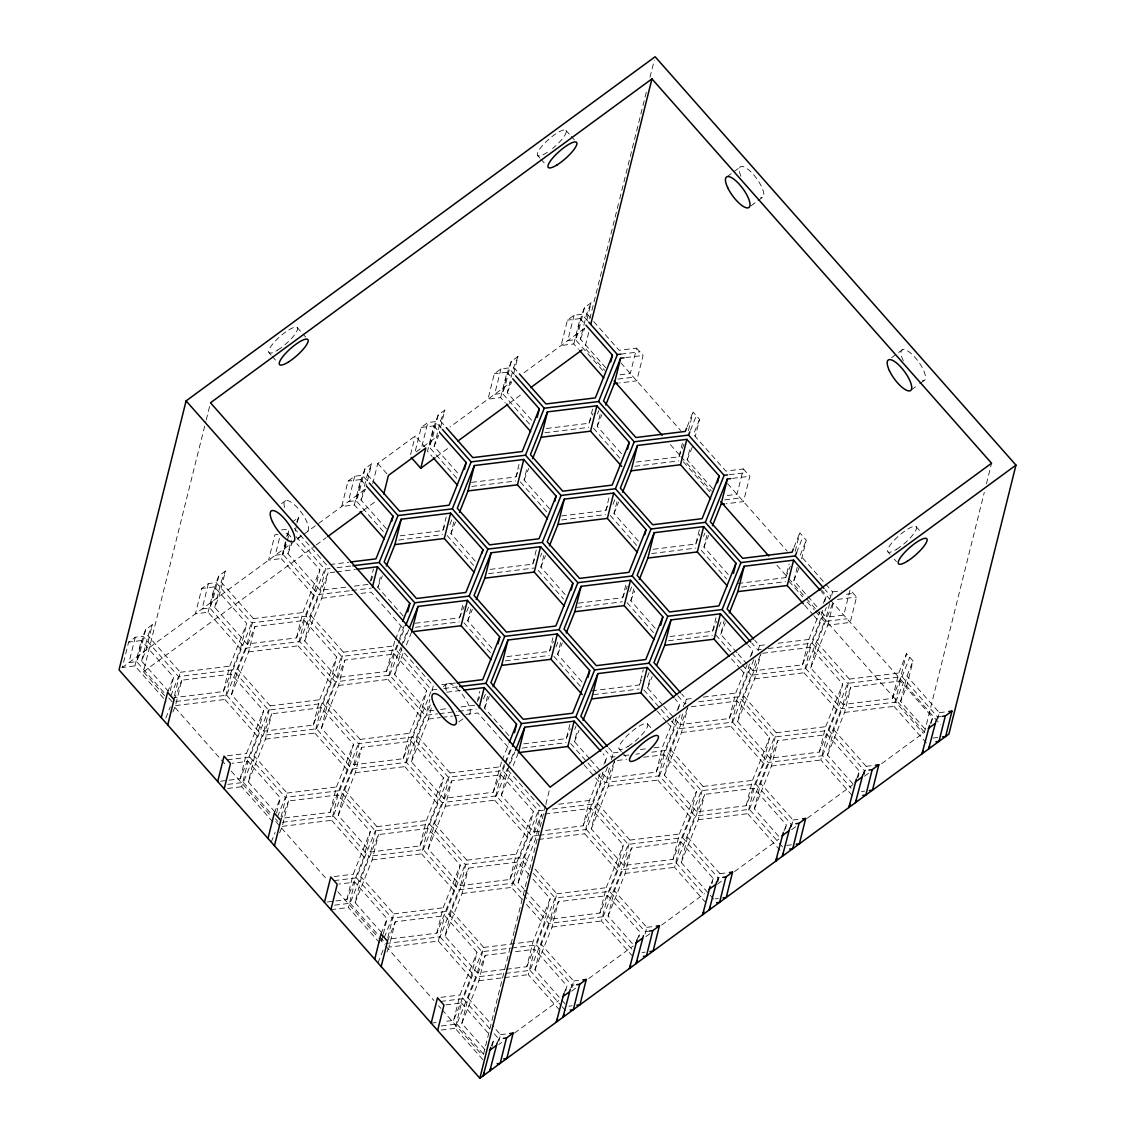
<?xml version="1.0" encoding="UTF-8"?>
<svg xmlns="http://www.w3.org/2000/svg" width="1135" height="1135" viewBox="0 0 1135 1135"><rect width="100%" height="100%" fill="white"/><g stroke="black" fill="none" stroke-linecap="round" stroke-linejoin="round"><path stroke-width="0.75" stroke-dasharray="5 3.75" d="M543.58 810.163L538.316 810.801L502.734 770.537L448.382 777.248L412.799 736.97L358.447 743.68L322.865 703.416L268.513 710.113L232.93 669.849L178.564 676.545L142.996 636.281L135.264 637.232L128.624 642.112L122.296 667.479L134.952 665.919L166.15 701.217M135.264 637.232L128.95 662.613L136.668 661.648L164.206 692.832M134.952 665.919L141.279 640.551L128.624 642.112M145.663 629.613L139.335 654.98L136.668 661.648L142.996 636.281L145.663 629.613L152.303 624.732L145.975 650.1L141.605 661.052L168.179 691.116M141.605 661.052L147.933 635.671L152.303 624.732M164.518 695.627L143.436 671.764L205.804 421.638M206.23 419.922L210.5 402.797M170.25 690.69L173.627 677.155L141.279 640.551M174.379 695.954L180.281 672.275L147.933 635.671M436.833 689.371L431.584 690.009L396.002 649.745L341.649 656.441L306.067 616.177L251.7 622.874L216.132 582.61L208.4 583.574L201.76 588.441L195.433 613.822L208.088 612.262L240.436 648.865L223.368 691.555L173.953 697.656M172.889 712.042L175.485 705.587L181.799 680.206L231.228 674.119L263.561 710.723L257.234 736.09L240.166 778.794L217.707 781.561M208.4 583.574L202.087 608.942L209.805 607.991L245.387 648.255L299.739 641.559L335.322 681.823L389.674 675.126L425.256 715.39L437.528 713.872M208.088 612.262L214.416 586.88L201.76 588.441M218.8 575.942L212.472 601.323L209.805 607.991L216.132 582.61L218.8 575.942L225.439 571.061L219.112 596.442L214.742 607.381L247.089 643.985L296.505 637.898L313.572 595.208L319.9 569.827L296.802 543.679M214.742 607.381L221.07 582.014L225.439 571.061M223.368 691.555L229.696 666.188L246.763 623.484L214.416 586.88M257.234 736.09L224.9 699.486L231.228 674.119M240.436 648.865L246.763 623.484M231.54 694.606L237.868 669.239L254.935 626.548L304.364 620.448L336.698 657.052L330.37 682.433L313.303 725.123L263.887 731.21L231.54 694.606L248.608 651.916L254.935 626.548M247.089 643.985L253.417 618.618L221.07 582.014M279.437 538.359L275.223 555.285L282.941 554.334L318.524 594.598L350.077 590.697M313.572 595.208L281.225 558.59L286.29 538.302M286.715 536.6L287.552 533.223L284.388 533.606M285.892 542.487L282.941 554.334L286.871 542.587M287.581 535.72L289.269 528.953M287.297 540.884L289.397 532.428M345.778 587.178L320.226 590.328L287.879 553.724L291.255 540.189M295.214 530.939L296.888 524.171M297.313 522.483L298.576 517.404L291.936 522.284M240.166 778.794L246.494 753.413L263.561 710.723M272.882 822.01L241.698 786.725L248.026 761.344L232.249 763.288M274.911 811.908L248.338 781.845L254.666 756.463L271.747 713.773L321.162 707.687L353.496 744.29L347.168 769.658L330.101 812.348L280.685 818.448M263.887 731.21L270.215 705.842L237.868 669.239M248.338 781.845L265.42 739.14L271.747 713.773M296.505 637.898L302.832 612.517L319.9 569.827M330.37 682.433L298.037 645.829L304.364 620.448M396.952 645.191L386.439 671.466L337.024 677.552L304.677 640.949L311.004 615.567L328.072 572.877L334.896 572.04M320.226 590.328L326.554 564.946L294.206 528.342L296.079 523.661M366.988 480.488L362.405 475.295L354.673 476.246L348.034 481.112L341.706 506.494L354.361 504.933L358.986 510.168M304.677 640.949L321.744 598.259L328.072 572.877M354.673 476.246L348.36 501.613L356.078 500.663L384.765 533.138M276.571 813.171L280.359 797.948L248.026 761.344M354.361 504.933L360.689 479.552L348.034 481.112M365.073 468.613L358.745 493.995L356.078 500.663L362.405 475.295L365.073 468.613L371.712 463.733L366.236 485.737M281.111 816.76L287.013 793.067L254.666 756.463M386.425 528.811L361.015 500.053L367.343 474.685L371.712 463.733M279.621 832.849L282.218 826.379L288.545 800.998L337.96 794.911L370.308 831.515L363.98 856.882L346.899 899.587L324.44 902.353M372.734 483.723L377.799 463.42L415.211 435.968L424.774 446.779M313.303 725.123L319.63 699.756L336.698 657.052M347.168 769.658L314.835 733.054L321.162 707.687M321.475 728.173L327.802 702.806L344.884 660.102L394.299 654.015L426.632 690.619L420.305 716.001L403.237 758.691L353.822 764.777L321.475 728.173L338.556 685.483L344.884 660.102M337.024 677.552L343.352 652.171L311.004 615.567M370.478 580.85L373.429 569.004M410.572 454.582L415.211 435.968M403.223 616.05L377.813 587.292L381.19 573.757M441.274 428.122L435.542 421.624L427.81 422.575L421.17 427.455L414.842 452.837L438.621 435.386L434.152 446.395L458.412 473.848M330.101 812.348L336.428 786.981L353.496 744.29M421.908 446.268L427.81 422.575M363.98 856.882L331.633 820.279L337.96 794.911M421.17 427.455L433.825 425.895L427.498 451.276L432.123 456.497M456.752 478.175L429.214 447.006L435.542 421.624L438.209 414.956L444.849 410.076L439.373 432.066M338.273 815.412L344.6 790.031L361.682 747.341L411.097 741.24L443.445 777.844L437.117 803.225L420.035 845.915L370.62 852.016L338.273 815.412L355.354 772.708L361.682 747.341M438.209 414.956L431.882 440.323L429.214 447.006M353.822 764.777L360.15 739.41L327.802 702.806M434.152 446.395L440.479 421.014L444.849 410.076M386.439 671.466L394.739 641.162M420.305 716.001L387.971 679.397L394.299 654.015M399.577 638.622L404.358 625.385M433.783 710.283L426.959 711.12L394.611 674.516L402.911 644.212M346.899 899.587L353.226 874.205L370.308 831.515M379.615 942.816L348.431 907.518L354.758 882.136L338.996 884.08M400.173 535.819L442.778 530.57L446.154 517.035M381.644 932.7L355.085 902.637L361.412 877.256L378.48 834.566L427.895 828.479L460.242 865.083L453.915 890.45L436.833 933.154L387.418 939.241M370.62 852.016L376.948 826.635L344.6 790.031M475.21 561.073L450.95 533.62L454.326 520.085M355.085 902.637L372.152 859.947L378.48 834.566M514.41 374.451L508.679 367.967L500.946 368.918L494.307 373.798L487.979 399.165L500.634 397.605L505.259 402.84M403.237 758.691L409.565 733.309L426.632 690.619M500.946 368.918L494.633 394.285L502.351 393.334L531.038 425.809M437.117 803.225L404.769 766.622L411.097 741.24M500.634 397.605L506.962 372.237L494.307 373.798M504.337 764.337L493.172 792.258L443.757 798.345L411.409 761.741L417.737 736.374L431.527 701.884M511.346 361.285L505.018 386.666L502.351 393.334L508.679 367.967L511.346 361.285L517.986 356.418L512.935 376.706M426.959 711.12L429.91 699.274M432.024 690.818L433.286 685.739L400.939 649.135M531.549 420.177L507.288 392.724L513.616 367.357L517.986 356.418M411.409 761.741L428.491 719.051L431.442 707.204M415.268 623.257L459.576 617.795L463.378 602.572M381.615 940.731L382.878 935.666M383.304 933.963L387.106 918.74L354.758 882.136M387.844 937.553L393.746 913.859L361.412 877.256M492.008 648.298L467.748 620.845L471.124 607.31M470.713 977.689L477.041 952.308L444.693 915.704L395.278 921.79L388.95 947.172L438.365 941.085L470.713 977.689L453.645 1020.379L443.274 1021.656M420.035 845.915L426.363 820.548L443.445 777.844M453.915 890.45L421.567 853.846L427.895 828.479M471.607 482.361L515.914 476.913L519.702 461.675M428.221 848.966L434.549 823.599L451.616 780.908L501.032 774.808L533.379 811.411L527.051 836.793L509.97 879.483L460.555 885.57L428.221 848.966L445.289 806.276L451.616 780.908M443.757 798.345L450.084 772.978L417.737 736.374M549.496 508.721L524.086 479.963L527.463 466.428M587.547 320.794L581.815 314.296L574.083 315.246L567.443 320.127L561.116 345.508L573.771 343.948L578.396 349.169M477.225 701.643L479.75 691.499M574.083 315.246L567.77 340.628L575.488 339.677L603.025 370.847M573.771 343.948L580.098 318.566L567.443 320.127M508.806 735.537L484.546 708.084L487.922 694.549M584.482 307.628L578.155 333.009L575.488 339.677L581.815 314.296L584.482 307.628L591.122 302.747L586.071 323.049M605.835 367.825L580.425 339.067L586.752 313.686L591.122 302.747M589.774 318.878L619.242 200.668M619.682 198.951L647.021 89.296M650 77.308L654.271 60.183M436.833 933.154L443.161 907.773L460.242 865.083M588.724 332.441L584.88 347.863L604.799 370.393M438.365 941.085L444.693 915.704M490.107 569.387L532.712 564.138L536.514 548.914M504.621 969.446L477.353 972.808L445.019 936.205L451.347 910.823L468.415 868.133L517.83 862.047L528.229 873.808M460.555 885.57L466.882 860.202L434.549 823.599M565.145 594.641L540.884 567.188L543.835 555.341M445.019 936.205L462.087 893.5L468.415 868.133M493.172 792.258L501.471 761.954M527.051 836.793L494.704 800.189L501.032 774.808M546.446 428.491L589.051 423.241L592.839 408.018M538.813 831.288L533.691 831.912L501.358 795.309L507.685 769.927L514.907 751.867M621.483 453.745L597.223 426.292L600.174 414.459M453.645 1020.379L459.973 994.998L477.041 952.308M482.886 1059.679L455.163 1028.31L461.491 1002.929L445.729 1004.872M506.919 656.612L549.51 651.362L552.887 637.827M484.915 1049.577L461.817 1023.429L468.145 998.048L485.212 955.358L509.076 952.421M477.353 972.808L483.68 947.427L451.347 910.823M581.943 681.865L557.682 654.413L561.059 640.878M461.817 1023.429L478.885 980.739L485.212 955.358M593.69 321.531L619.1 350.289L636.621 348.133L630.294 373.514L618.022 375.018M509.97 879.483L516.297 854.116L533.379 811.411M636.621 348.133L643.077 355.454L636.763 380.835L619.483 382.963M521.901 899.175L511.502 887.414L517.83 862.047M561.541 515.928L605.849 510.466L609.225 496.946M518.156 882.533L524.484 857.166L541.551 814.462L535.223 839.843L518.156 882.533L523.93 889.074M533.691 831.912L540.019 806.531L507.685 769.927M638.281 540.984L614.021 513.517L617.397 499.996M483.482 1054.401L514.24 931.055M514.666 929.338L518.511 913.916M518.936 912.2L522.781 896.792M523.207 895.075L545.424 805.978M545.85 804.275L550.12 787.137M523.717 743.851L566.308 738.587L570.111 723.364M492.15 1046.3L493.838 1039.532L490.717 1047.35M498.804 1041.419L500.492 1034.666L492.406 1025.515M589.505 758.634L574.494 741.652L577.445 729.805M506.323 969.233L526.782 966.722L533.095 941.341L550.177 898.65L529.378 875.113M559.498 1009.937L528.3 974.639L534.628 949.271L510.778 952.208M578.339 603.167L622.647 597.705L626.449 582.482M526.782 966.722L543.849 924.018L550.177 898.65M564.989 1003.751L534.954 969.772L541.281 944.391L558.349 901.701L607.764 895.6L640.112 932.204L638.849 937.283M544.956 814.05L590.966 808.375L623.314 844.979L616.986 870.361L599.918 913.051L550.489 919.137L556.817 893.77L534.869 868.928M655.079 628.208L630.819 600.755L634.195 587.221M534.954 969.772L552.021 927.068L558.349 901.701M545.623 830.437L583.106 825.826L589.434 800.445L600.599 772.538M616.986 870.361L584.638 833.757L590.966 808.375M636.38 462.058L678.985 456.809L682.362 443.274M583.106 825.826L600.188 783.122L603.139 771.289M605.239 762.833L606.516 757.754L603.04 753.824M688.434 430.633L693.074 412.033L699.543 419.354L695.329 436.266M643.659 757.229L664.103 754.718L696.45 791.322L690.123 816.689L673.055 859.394L623.626 865.48L591.292 828.876L597.62 803.495L614.688 760.805L626.619 759.329M676.276 717.618L673.325 729.464L656.243 772.155L606.828 778.255L609.367 768.097M611.467 759.641L613.155 752.874L608.544 747.639M712.581 488.617L687.157 459.859L690.534 446.325M591.292 828.876L608.36 786.186L614.688 760.805M591.732 690.804L639.445 684.93L643.247 669.707M565.712 990.954L566.975 985.875L534.628 949.271M571.941 987.762L573.629 980.995L541.281 944.391M662.641 704.977L647.631 687.98L650.582 676.134M599.918 913.051L606.232 887.683L623.314 844.979M632.635 956.28L601.437 920.982L607.764 895.6M653.192 549.283L695.783 544.034L699.586 528.811M632.351 943.554L608.09 916.101L614.418 890.734L631.486 848.029L680.901 841.943L713.248 878.547L711.985 883.626M623.626 865.48L629.953 840.099L597.62 803.495M728.216 574.537L703.955 547.084L706.921 535.252M608.09 916.101L625.158 873.411L631.486 848.029M656.243 772.155L662.57 746.787L673.736 718.866M690.123 816.689L657.775 780.086L664.103 754.718M678.375 709.162L679.652 704.083L675.027 698.862M691.229 706.722L737.239 701.047L769.587 737.651L763.259 763.032L746.192 805.722L696.762 811.809L664.429 775.205L670.757 749.838L687.172 708.779M699.543 419.354L693.485 434.478L725.832 471.096L743.354 468.925L737.026 494.307L724.768 495.811M749.412 663.961L746.461 675.807L729.379 718.498L679.964 724.584L682.915 712.737M685.029 704.282L686.292 699.217L681.681 693.982M664.429 775.205L681.497 732.515L687.824 707.148M743.354 468.925L749.824 476.246L743.496 501.627L726.216 503.756M669.99 636.522L712.581 631.273L715.958 617.738M645.077 934.105L646.766 927.338L614.418 890.734M736.927 652.625L720.768 634.323L724.13 620.788M673.055 859.394L679.368 834.012L696.45 791.322M705.771 902.609L674.573 867.324L680.901 841.943M713.574 899.048L681.227 862.444L687.555 837.062L704.622 794.372L754.037 788.286L786.385 824.89L785.122 829.955M696.762 811.809L703.09 786.442L670.757 749.838M681.227 862.444L698.295 819.74L704.622 794.372M729.379 718.498L735.707 693.116L746.873 665.209M763.259 763.032L730.912 726.428L737.239 701.047M751.512 655.505L752.789 650.426L748.164 645.191M762.663 653.263L810.376 647.39L842.723 683.994L836.396 709.361L819.328 752.065L769.899 758.152L737.566 721.548L743.893 696.166L760.308 655.122M822.549 610.289L819.598 622.136L802.516 664.826L753.101 670.927L756.052 659.08M758.166 650.625L759.428 645.545L754.818 640.324M737.566 721.548L754.633 678.858L760.961 653.476M738.005 583.489L785.718 577.601L789.095 564.067M795.167 551.426L799.806 532.826L806.276 540.147L801.636 558.746M717.348 881.327L718.185 877.937L682.603 837.673L628.251 844.369L592.669 804.105L552.348 809.085M717.788 882.122L719.902 873.666L687.555 837.062M817.001 606.799L793.904 580.652L797.267 567.117M746.192 805.722L752.505 780.355L769.587 737.651M780.057 850.257L747.71 813.653L754.037 788.286M778.624 836.225L754.364 808.773L760.691 783.405L777.759 740.701L827.174 734.615L859.521 771.218L857.833 777.986M769.899 758.152L776.226 732.77L743.893 696.166M754.364 808.773L771.431 766.082L777.759 740.701M802.516 664.826L808.844 639.459L820.009 611.538M836.396 709.361L804.048 672.757L810.376 647.39M824.648 601.834L825.925 596.769L821.3 591.534M924.897 728.897L900.637 701.444L906.681 686.32L913.008 660.939L906.539 653.618L900.211 679L892.465 698.394L843.035 704.495L810.702 667.891L817.03 642.509L833.445 601.451M810.702 667.891L827.77 625.186L850.228 622.42L856.556 597.053L850.087 589.732L843.759 615.099L826.237 617.256L829.614 603.721M831.728 595.265L832.565 591.888L800.218 555.285L806.276 540.147M827.77 625.186L834.097 599.819M790.485 827.656L791.322 824.28L755.74 784.015L701.387 790.712L665.805 750.448L651.788 752.179M791.35 826.777L793.039 820.009L760.691 783.405M819.328 752.065L825.642 726.684L842.723 683.994M852.044 795.294L820.846 759.996L827.174 734.615M852.91 783.874L827.5 755.115L833.828 729.734L850.895 687.044L900.31 680.957L932.658 717.561L930.97 724.329M843.035 704.495L849.363 679.113L817.03 642.509M827.5 755.115L844.568 712.425L850.895 687.044M863.621 773.999L864.459 770.608L828.876 730.344L774.524 737.041L738.942 696.776L698.621 701.756M864.061 774.808L866.175 766.338L833.828 729.734M892.465 698.394L898.778 673.027L906.539 653.618M926.33 742.928L893.983 706.325L900.31 680.957M900.637 701.444L906.964 676.077L913.008 660.939M881.64 763.656L924.5 732.203L984.3 492.349M986.443 483.794L991.564 463.236M937.623 719.448L939.312 712.681L906.964 676.077M167.583 692.293L173.627 677.155M170.817 695.954L178.564 676.545M165.781 718.086L170.307 706.764M174.052 699.614L181.799 680.206M232.93 669.849L251.7 622.874M175.755 701.487L226.603 695.216L245.387 648.255M296.703 522.086L298.576 517.404M287.879 553.724L292.248 542.785M227.27 759.84L249.728 757.073L268.513 710.113M306.067 616.177L324.837 569.217L330.101 568.564M227.851 784.37L243.401 782.455L262.185 735.48L316.537 728.783L352.12 769.048L406.472 762.351L442.054 802.615L496.406 795.919L531.989 836.183L537.252 835.53M299.739 641.559L318.524 594.598M361.015 500.053L365.385 489.114M274.315 813.086L280.359 797.948M370.946 580.95L372.918 576.027M277.55 816.746L285.311 797.337L339.663 790.641L375.245 830.905L429.598 824.209L465.18 864.473L519.532 857.776L528.726 868.161M322.865 703.416L341.649 656.441M271.222 842.113L275.096 832.423M316.537 728.783L335.322 681.823M280.785 820.406L288.545 800.998M377.813 587.292L382.41 575.785M395.391 639.516L401.308 624.747M442.778 530.57L445.402 524.001M339.663 790.641L358.447 743.68M396.002 649.745L397.945 644.893M398.598 643.275L405.067 627.073M282.487 822.279L333.335 816.008L352.12 769.048M389.674 675.126L400.683 647.588M401.336 645.971L407.805 629.783M449.9 524.512L452.482 518.042M403.563 642.566L408.827 629.428M394.611 674.516L403.805 651.518M406.429 644.95L411.693 631.812M450.95 533.62L455.546 522.128M507.288 392.724L511.658 381.786L450.013 427.03M459.576 617.795L464.172 606.303M515.914 476.913L519.192 468.698M334.002 880.632L356.461 877.866L375.245 830.905M412.799 736.97L431.584 690.009M334.584 905.163L350.133 903.247L368.918 856.287L423.27 849.576L458.852 889.84L513.204 883.144L548.787 923.408L603.153 916.711L631.84 949.186M406.472 762.351L425.256 715.39M466.698 611.737L469.28 605.267M467.748 620.845L472.344 609.353M524.086 479.963L528.683 468.457M580.425 339.067L584.795 328.128M381.048 933.878L387.106 918.74M478.346 700.096L479.665 696.819M532.712 564.138L535.99 555.923M589.051 423.241L592.995 413.395M384.283 937.538L392.043 918.13L446.395 911.433L481.978 951.697L510.041 948.236M429.598 824.209L448.382 777.248M377.955 962.92L383.133 949.981M423.27 849.576L442.054 802.615M483.496 698.976L486.092 692.492M540.487 556.462L541.778 553.227M597.464 413.949L598.755 410.714M387.517 941.199L395.278 921.79M387.007 952.024L388.298 948.789M484.546 708.084L489.142 696.578M540.884 567.188L545.481 555.696M597.223 426.292L601.82 414.8M502.124 760.308L508.693 743.893M504.99 762.706L510.253 749.568L477.906 712.964L462.569 714.851M549.51 651.362L553.454 641.516M605.849 510.466L608.473 503.897M446.395 911.433L465.18 864.473M502.734 770.537L511.8 747.866M385.716 943.511L440.068 936.815L458.852 889.84M496.406 795.919L507.416 768.381M508.069 766.763L513.9 752.193M555.98 646.922L558.576 640.452M612.971 504.422L615.553 497.939M501.358 795.309L510.551 772.325M513.176 765.756L518.425 752.619M557.682 654.413L562.279 642.921M614.021 513.517L618.618 502.025M687.257 426.576L693.074 412.033M566.308 738.587L570.252 728.741M622.647 597.705L627.244 586.213M678.985 456.809L684.164 443.87M440.735 1001.425L463.194 998.658L481.978 951.697M519.532 857.776L538.316 810.801M690.491 430.236L696.308 415.694M441.331 1025.955L456.88 1024.04L475.65 977.079L503.713 973.617M513.204 883.144L531.989 836.183M574.721 729.294L576.027 726.059M629.769 591.647L632.365 585.163M574.494 741.652L579.091 730.145M630.819 600.755L634.763 590.895M687.157 459.859L693.215 444.721M603.891 764.323L606.516 757.754M639.445 684.93L642.736 676.715M695.783 544.034L699.727 534.188M497.173 1042.937L498.776 1038.922L503.415 1038.355M511.786 948.023L536.33 945.001L555.114 898.04L609.467 891.344L645.049 931.608L649.688 931.026M592.669 804.105L607.566 766.863M505.458 973.404L530.017 970.382L548.787 923.408M538.997 835.317L586.341 829.486L605.125 782.526L659.478 775.815L695.06 816.079L749.426 809.383L778.113 841.858M647.22 677.255L649.163 672.402M703.558 536.358L704.849 533.124M647.631 687.98L652.228 676.488M703.955 547.084L708.552 535.592M563.854 993.692L566.975 985.875M677.027 710.652L679.652 704.083M712.581 631.273L716.525 621.413M570.848 987.932L571.912 985.265L576.552 984.698M609.467 891.344L628.251 844.369M665.805 750.448L680.049 714.823M683.298 706.722L684.589 703.487L688.094 703.047M603.153 916.711L621.923 869.75L676.29 863.054L704.977 895.515M659.478 775.815L678.262 728.854L732.614 722.158L768.196 762.422L822.563 755.726L851.25 788.201M719.051 626.832L721.647 620.348M720.768 634.323L725.364 622.817M636.99 940.021L640.112 932.204M750.164 656.995L752.789 650.426M793.989 547.382L799.806 532.826M785.718 577.601L790.244 566.28M682.603 837.673L701.387 790.712M738.942 696.776L753.839 659.534M796.571 552.66L803.041 536.486M676.29 863.054L695.06 816.079M732.614 722.158L751.398 675.197L805.751 668.487L841.333 708.765L895.699 702.054L923.237 733.238M793.904 580.652L799.948 565.514M711.375 883.243L713.248 878.547M823.301 603.338L825.925 596.769M716.582 881.938L718.185 877.937L722.825 877.369M755.74 784.015L774.524 737.041M768.253 648.525L812.078 643.119L826.323 607.495M829.572 599.394L830.863 596.159L825.117 589.661M749.426 809.383L768.196 762.422M805.751 668.487L824.535 621.526L846.994 618.759M783.888 831.132L786.385 824.89M789.719 828.28L791.322 824.28L795.961 823.698M828.876 730.344L847.661 683.384L902.013 676.687L937.595 716.951L942.234 716.384M822.563 755.726L841.333 708.765M857.024 777.475L859.521 771.218M862.855 774.609L864.459 770.608L869.098 770.041M902.013 676.687L909.773 657.278M895.699 702.054L903.446 682.66M930.161 723.804L932.658 717.561M935.992 720.952L937.595 716.951M281.565 503.614L285.708 500.578M727.152 176.663L740.942 166.547M297.2 538.799L302.719 534.741M751.072 205.775L756.591 201.718M757.967 200.711L762.11 197.674M121.885 667.791L291.496 543.339M297.2 539.153L317.147 524.512M318.58 523.462L365.612 488.958M524.015 372.72L585.22 327.816M143.436 671.764L314.806 546.034M316.239 544.984L326.227 537.649M363.356 510.395L376.21 500.975M436.464 456.767L449.304 447.332M509.246 403.365L522.086 393.93M443.288 686.632L447.431 683.596M891.628 357.667L902.665 349.566M458.923 721.817L464.442 717.76M911.405 389.802L918.314 384.751M919.69 383.729L923.833 380.693M498.762 1044.583L501.627 1042.483M514.481 1033.049L558.775 1000.559M571.629 991.125L575.913 987.975M588.767 978.54L633.06 946.051M645.914 936.616L650.199 933.467M661.634 925.082L704.495 893.642M717.348 884.208L721.633 881.058M734.487 871.623L778.78 839.134M791.634 829.699L795.919 826.55M807.354 818.165L853.066 784.625M864.501 776.241L870.204 772.041M620.845 354.134L639.842 351.793M625.811 357.582L643.077 355.454M617.979 379.09L633.529 377.175M544.942 432.733L588.781 427.342M471.805 486.404L515.645 480.999M634.876 466.301L678.716 460.895M281.537 529.903L287.723 529.137M729.308 474.714L746.589 472.586M278.061 534.386L274.897 534.784L268.569 560.151L281.225 558.59M732.543 478.374L749.824 476.246M398.669 540.061L442.508 534.656M561.74 519.972L605.579 514.566M724.712 499.882L740.261 497.967M329.959 564.535L348.7 562.222M337.123 567.699L351.141 565.982M336.598 571.827L355.34 569.515M354.304 586.128L367.939 584.44M351.836 590.484L371.117 588.114M488.603 573.629L534.188 568.011M651.674 553.539L695.514 548.134M321.744 598.259L352.418 594.47M360.944 593.421L371.173 592.158L403.507 628.762M253.417 618.618L302.832 612.517M415.467 627.3L459.306 621.895M576.793 607.409L622.377 601.791M741.609 587.093L785.448 581.702M248.608 651.916L298.037 645.829M180.281 672.275L229.696 666.188M343.352 652.171L392.767 646.085M832.565 591.888L841.333 590.81M846.412 594.243L853.321 593.392M837.545 599.394L856.556 597.053M505.401 660.854L549.241 655.462M668.472 640.764L712.312 635.359M175.485 705.587L224.9 699.486M338.556 685.483L387.971 679.397M270.215 705.842L319.63 699.756M441.813 684.689L455.433 683.015M759.428 645.545L766.253 644.708M778.17 643.233L808.844 639.459M443.856 688.505L457.887 686.774M761.23 649.39L757.726 649.816L751.98 643.318M446.736 692.208L460.37 690.52M440.593 709.432L449.105 708.382M461.037 706.921L474.671 705.232M439.288 713.66L456.809 711.503M458.568 711.276L476.104 709.12M593.591 694.648L639.175 689.016M265.42 739.14L314.835 733.054M428.491 719.051L440.408 717.575M442.125 717.363L452.34 716.114M454.043 715.901L460.867 715.064M754.633 678.858L804.048 672.757M227.482 755.754L246.494 753.413M360.15 739.41L409.565 733.309M686.292 699.217L693.116 698.365M703.331 697.117L735.707 693.116M849.363 679.113L898.778 673.027M522.199 748.093L566.039 742.687M227.681 788.442L241.698 786.725M355.354 772.708L404.769 766.622M681.497 732.515L730.912 726.428M844.568 712.425L893.983 706.325M287.013 793.067L336.428 786.981M450.084 772.978L499.499 766.877M613.155 752.874L621.682 751.824M640.424 749.511L647.234 748.674M654.058 747.837L662.57 746.787M776.226 732.77L825.642 726.684M939.312 712.681L945.639 711.9M614.957 756.704L611.453 757.144L605.707 750.646M623.725 755.626L628.989 754.988M635.997 754.122L639.502 753.683M932.984 738.048L937.723 737.466M282.218 826.379L331.633 820.279M445.289 806.276L494.704 800.189M608.36 786.186L657.775 780.086M771.431 766.082L820.846 759.996M376.948 826.635L426.363 820.548M558.76 804.233L589.434 800.445M703.09 786.442L752.505 780.355M866.175 766.338L875.667 765.174M861.422 791.521L864.586 791.138M372.152 859.947L421.567 853.846M538.628 839.418L584.638 833.757M698.295 819.74L747.71 813.653M334.229 876.546L353.226 874.205M466.882 860.202L516.297 854.116M629.953 840.099L679.368 834.012M793.039 820.009L800.941 819.03M786.711 845.376L791.45 844.795M330.909 909.674L348.431 907.518M462.087 893.5L511.502 887.414M625.158 873.411L674.573 867.324M393.746 913.859L443.161 907.773M556.817 893.77L606.232 887.683M719.902 873.666L726.23 872.886M715.149 898.849L718.313 898.466M552.021 927.068L601.437 920.982M483.68 947.427L533.095 941.341M646.766 927.338L653.093 926.557M642.013 952.506L645.177 952.123M478.885 980.739L502.748 977.788M504.451 977.59L528.3 974.639M440.962 997.339L459.973 994.998M573.629 980.995L583.12 979.831M431.187 1023.146L436.365 1022.507M568.876 1006.178L572.04 1005.78M441.146 1030.041L455.163 1028.31M500.492 1034.666L509.984 1033.488M565.883 130.312L570.125 135.122M571.189 136.314L574.381 139.917M916.115 526.668L920.357 531.478M537.72 155.552L539.834 157.964M540.898 159.155L546.205 165.171M887.953 551.908L890.067 554.32M894.309 559.115L896.437 561.527M586.752 313.686L592.527 320.226M620.873 362.859L680.617 430.477M727.478 483.51L787.236 551.128M821.201 589.576L829.401 598.854M830.579 600.188L940.702 724.811M580.098 318.566L584.724 323.801M821.626 612.035L826.237 617.256M670.374 444.608L679.737 455.22M680.915 456.54L711.361 491.001M776.936 565.216L805.041 597.024M806.219 598.344L815.583 608.956M816.76 610.275L924.5 732.203M683.369 461.775L710.907 492.945M788.953 581.262L802.729 596.854M807.325 602.047L814.206 609.835M815.356 611.141L824.535 621.526M804.573 605.139L812.66 614.29M813.823 615.596L819.598 622.136M812.078 643.119L847.661 683.384M593.435 428.207L619.823 458.072M701.317 550.291L726.57 578.864M513.616 367.357L518.241 372.578M506.962 372.237L511.587 377.458M738.091 653.93L753.101 670.927M610.233 515.432L636.621 545.311M715.816 634.933L730.741 651.816M731.891 653.107L741.07 663.507M742.219 664.798L751.398 675.197M731.437 658.811L739.523 667.962M740.687 669.267L746.461 675.807M520.298 481.864L546.687 511.743M627.031 602.657L654.583 633.827M440.479 421.014L445.104 426.249M677.708 695.684L684.589 703.487M433.825 425.895L438.451 431.13M663.791 706.282L674.19 718.044M675.353 719.363L679.964 724.584M538.245 570.394L563.485 598.968M643.829 689.896L659.903 708.07M661.052 709.375L670.232 719.76M671.381 721.066L678.262 728.854M779.263 843.163L782.696 847.05M657.151 711.163L666.387 721.619M667.55 722.924L673.325 729.464M297.171 327.476L305.67 337.081M647.404 723.832L652.71 729.833M447.162 535.536L473.55 565.4M553.894 656.328L580.297 686.193M377.799 463.42L388.411 475.437M269.009 352.715L271.137 355.113M272.201 356.319L276.443 361.129M619.242 749.072L621.356 751.483M622.42 752.675L626.662 757.485M367.343 474.685L371.968 479.906M360.689 479.552L365.314 484.787M590.654 759.953L606.828 778.255M463.96 622.76L490.348 652.639M570.692 743.553L586.767 761.741M587.916 763.032L597.095 773.432M598.244 774.723L605.125 782.526M584.014 764.82L594.414 776.595M595.563 777.901L600.188 783.122M586.341 829.486L621.923 869.75M296.15 536.741L324.837 569.217M287.552 533.223L292.177 538.458M524.484 857.166L530.258 863.692M533.308 873.354L555.114 898.04M525.079 890.379L550.489 919.137M526.526 904.411L543.849 924.018M536.33 945.001L571.912 985.265M530.017 970.382L561.002 1005.44M562.151 1006.745L565.585 1010.647M226.603 695.216L262.185 735.48M333.335 816.008L368.918 856.287M440.068 936.815L475.65 977.079M468.145 998.048L491.242 1024.196M249.728 757.073L285.311 797.337M356.461 877.866L392.043 918.13M463.194 998.658L489.596 1028.537M494.193 1033.73L498.776 1038.922M461.491 1002.929L488.064 1033.006M168.803 698.025L172.25 701.927M243.401 782.455L270.953 813.625M275.535 818.817L277.834 821.414M350.133 903.247L378.835 935.722M379.984 937.013L384.566 942.206M456.88 1024.04L483.269 1053.918M175.06 707.559L226.589 765.87M231.27 771.176L271.081 816.235M275.777 821.527L327.291 879.852M337.833 891.769L377.657 936.843M378.82 938.163L384.68 944.788M385.857 946.108L433.868 1000.46M438.55 1005.752L440.891 1008.405M442.068 1009.724L481.878 1054.798M740.914 176.251A18.926 6.257 53.7 0 1 744.29 167.029A18.926 6.257 53.7 0 1 760.649 184.863A18.926 6.257 53.7 0 1 760.634 197.76M903.332 360.816A18.926 6.257 53.7 0 1 905.347 349.779A18.926 6.257 53.7 0 1 922.074 367.343A18.926 6.257 53.7 0 1 922.358 380.792M547.311 152.345A18.926 4.739 -41.5 0 1 540.842 147.536A18.926 4.739 -41.5 0 1 564.847 129.929A18.926 4.739 -41.5 0 1 552.561 148.501M284.644 507.444A18.926 6.257 53.7 0 1 290.475 501.784A18.926 6.257 53.7 0 1 305.939 519.943A18.926 6.257 53.7 0 1 305.4 531.79M446.353 690.463A18.926 6.257 53.7 0 1 452.184 684.802A18.926 6.257 53.7 0 1 467.663 702.962A18.926 6.257 53.7 0 1 467.123 714.823M277.763 350.034A18.926 4.739 -41.5 0 0 297.455 327.845A18.926 4.739 -41.5 0 0 274.06 342.401A18.926 4.739 -41.5 0 0 277.763 350.034M627.995 746.404A18.926 4.739 -41.5 0 0 647.688 724.201A18.926 4.739 -41.5 0 0 624.293 738.757A18.926 4.739 -41.5 0 0 627.995 746.404M896.693 549.241A18.926 4.739 -41.5 0 0 916.385 527.037A18.926 4.739 -41.5 0 0 893.004 541.594A18.926 4.739 -41.5 0 0 896.693 549.241"/><path stroke-width="1.5" d="M186.097 400.896L119.033 669.877L479.864 1078.25L948.903 734.104L1015.967 465.123L655.136 56.75L186.097 400.896L546.928 809.269L479.864 1078.25M161.255 717.66L167.583 692.293L174.052 699.614L167.725 724.981M217.707 781.561L224.035 756.18L230.504 763.5L224.177 788.882M267.988 838.453L274.315 813.086L280.785 820.406L274.457 845.774M383.772 494.037L388.411 475.437L425.824 447.984L420.773 468.287L411.21 457.476M372.436 587.093L377.487 566.791L357.043 569.302M391.774 521.235L393.036 516.17L366.463 486.092M386.354 565.939L394.881 544.587L401.208 519.22L450.623 513.119L482.971 549.723L482.134 553.114M324.44 902.353L330.767 876.972L337.237 884.293L330.909 909.674M407.735 611.85L409.834 603.394L377.487 566.791M411.693 631.812L418.02 606.445L467.436 600.358L499.769 636.962L498.081 643.729M474.331 572.494L444.31 538.501L450.623 513.119M464.485 469.266L466.173 462.498L439.6 432.435M459.491 512.268L468.017 490.93L474.345 465.549L523.76 459.462L556.107 496.066L554.845 501.145M374.72 959.259L381.048 933.878L387.517 941.199L381.19 966.58M491.143 659.719L461.108 625.726L467.436 600.358M476.289 599.507L484.829 578.155L491.157 552.773L540.572 546.687L572.905 583.291L571.217 590.058M547.467 518.823L517.447 484.829L523.76 459.462M537.195 417.297L539.309 408.841L512.736 378.764M532.627 458.611L541.154 437.259L547.481 411.891L596.897 405.791L629.244 442.409L627.556 449.162M479.169 707.885L484.234 687.583L463.775 690.108M493.087 686.732L501.627 665.38L507.955 640.012L557.37 633.926L589.718 670.53L588.029 677.297M590.867 323.872L651.944 78.882L991.564 463.236L550.12 787.137L210.5 402.797L651.944 78.882M564.279 606.062L534.245 572.068L540.572 546.687M431.187 1023.146L437.5 997.764L443.969 1005.085L437.642 1030.466M549.425 545.836L557.966 524.498L564.294 499.116L613.709 493.03L646.042 529.634L644.779 534.713M514.467 732.642L516.581 724.187L484.234 687.583M621.767 466.471L590.583 431.172L596.897 405.791M610.758 361.937L612.446 355.17L585.873 325.107M600.741 751.214L574.168 721.151L524.753 727.237L518.425 752.619L567.841 746.518L582.851 763.514M605.764 404.954L614.29 383.602L620.618 358.22L624.08 357.795M582.227 694.592L551.042 659.293L557.37 633.926M566.223 633.075L574.764 611.722L581.092 586.341L630.507 580.255L662.854 616.858L660.74 625.314M637.416 552.39L607.381 518.397L613.709 493.03M622.562 492.179L631.103 470.826L637.43 445.459L686.845 439.358L719.179 475.962L717.49 482.73M490.717 1047.35L483.141 1075.852L484.39 1072.731M567.841 746.518L574.168 721.151M497.173 1042.937L489.781 1070.972L490.845 1068.305M503.656 1058.87L506.82 1058.473L513.148 1033.105L506.494 1037.972L500.18 1063.353L497.087 1063.736M583.021 720.299L591.562 698.947L597.89 673.58L647.305 667.479L673.878 697.557M654.214 639.615L624.179 605.636L630.507 580.255M639.36 579.403L647.901 558.051L654.228 532.684L703.643 526.597L735.991 563.201L733.451 573.345M710.553 498.733L680.518 464.74L686.845 439.358M563.854 993.692L556.278 1022.195L557.526 1019.06M655.987 709.857L640.977 692.861L647.305 667.479M570.309 989.266L562.917 1017.315L563.981 1014.647M576.793 1005.199L579.957 1004.815L586.284 979.434L579.63 984.315L573.317 1009.696L570.224 1010.065M656.81 664.996L664.699 645.29L671.026 619.909L720.441 613.822L747.014 643.885M727.351 585.958L697.316 551.965L703.643 526.597M712.496 525.746L721.037 504.394L727.365 479.013L730.812 478.587M636.99 940.021L629.414 968.524L630.663 965.403M729.124 656.186L714.114 639.204L720.441 613.822M643.446 935.609L636.054 963.643L637.118 960.976M649.929 951.541L653.093 951.144L659.421 925.777L652.767 930.643L646.453 956.025L643.361 956.408M729.294 612.971L737.835 591.619L744.163 566.251L793.578 560.165L820.151 590.228M710.127 886.364L702.551 914.867L703.799 911.731M803.424 603.834L787.25 585.532L793.578 560.165M716.582 881.938L709.191 909.986L710.255 907.319M723.066 897.87L726.23 897.487L732.557 872.106L725.903 876.986L719.59 902.368L716.497 902.736M783.264 832.693L775.687 861.195L776.936 858.074M789.719 828.28L782.327 856.315L783.391 853.648M796.202 844.213L799.366 843.816L805.694 818.448L799.04 823.329L792.712 848.696L789.634 849.079M856.4 779.036L848.824 807.538L850.072 804.417M862.855 774.609L855.464 802.658L856.528 799.991M869.339 790.542L872.503 790.159L878.831 764.777L872.177 769.658L865.849 795.039L862.77 795.422M929.537 725.378L921.961 753.867L923.209 750.746M935.992 720.952L928.6 749.001L929.664 746.333M942.476 736.885L945.639 736.487L951.967 711.12L945.313 716.001L938.986 741.368L935.907 741.751M393.036 516.17L375.969 558.86L350.403 562.009M352.9 565.755L379.203 562.52L397.974 515.56L452.34 508.849L487.922 549.113L542.275 542.416L577.857 582.681L632.209 575.984L667.791 616.248L722.144 609.552L750.845 642.027M401.208 519.22L384.141 561.91L416.488 598.514L465.903 592.427L482.971 549.723M402.613 621.455L409.834 603.394M466.173 462.498L449.105 505.188L399.69 511.289L373.117 481.212M405.72 625.456L414.786 602.784L469.138 596.088L504.72 636.352L559.073 629.655L594.655 669.92L649.007 663.209L676.559 694.393M452.34 508.849L471.11 461.888L525.477 455.192L561.059 495.456L615.411 488.759L650.993 529.024L705.346 522.327L740.928 562.591L795.28 555.895L823.982 588.356M409.48 627.797L418.02 606.445M474.345 465.549L457.277 508.239L489.625 544.857L539.04 538.756L556.107 496.066M539.309 408.841L522.242 451.531L472.827 457.618L446.254 427.555M469.138 596.088L487.922 549.113M525.477 455.192L544.247 408.231L598.613 401.535L634.195 441.799L688.548 435.088L724.13 475.352L727.578 474.927M491.157 552.773L474.075 595.478L506.423 632.082L555.838 625.995L572.905 583.291M547.481 411.891L530.414 454.582L562.761 491.185L612.176 485.099L629.244 442.409M499.769 636.962L482.701 679.652L457.15 682.802M612.446 355.17L595.378 397.874L545.963 403.961L519.39 373.883M459.632 686.562L485.936 683.313L504.72 636.352M542.275 542.416L561.059 495.456M598.613 401.535L617.383 354.56L620.845 354.134M507.955 640.012L490.873 682.702L523.221 719.306L572.636 713.22L589.718 670.53M564.294 499.116L547.212 541.806L579.559 578.41L628.974 572.324L646.042 529.634M620.618 358.22L603.55 400.925L635.898 437.528L685.313 431.428L686.604 428.193M509.345 742.247L516.581 724.187M512.452 746.248L521.518 723.577L575.871 716.88L603.423 748.05M559.073 629.655L577.857 582.681M615.411 488.759L634.195 441.799M515.56 750.221L524.753 727.237M581.092 586.341L564.01 629.045L596.357 665.649L645.772 659.548L662.854 616.858M637.43 445.459L620.348 488.149L652.696 524.753L702.111 518.667L719.179 475.962M575.871 716.88L594.655 669.92M632.209 575.984L650.993 529.024M688.548 435.088L689.839 431.853M597.89 673.58L580.822 716.27L607.381 746.333M654.228 532.684L637.146 575.374L669.494 611.978L718.909 605.891L735.991 563.201M649.007 663.209L667.791 616.248M705.346 522.327L724.13 475.352M671.026 619.909L653.959 662.613L680.518 692.676M727.365 479.013L710.283 521.717L742.631 558.321L792.046 552.234L793.337 548.999M722.144 609.552L740.928 562.591M744.163 566.251L727.095 608.942L753.654 639.005M795.28 555.895L796.571 552.66M327.66 536.6L361.937 511.445M420.773 468.287L435.045 457.802M457.873 441.061L507.827 404.401M530.655 387.645L582.028 349.949M546.928 809.269L1015.967 465.123M489.469 1050.485L496.108 1045.605M562.605 996.814L569.245 991.933M635.742 943.157L642.382 938.276M708.878 889.485L715.518 884.605M782.015 835.828L788.655 830.948M855.152 782.157L861.791 777.276M928.288 728.5L934.928 723.619M614.29 383.602L617.752 383.176M541.154 437.259L590.583 431.172M468.017 490.93L517.447 484.829M631.103 470.826L680.518 464.74M394.881 544.587L444.31 538.501M557.966 524.498L607.381 518.397M721.037 504.394L724.485 503.968M484.829 578.155L534.245 572.068M647.901 558.051L697.316 551.965M413.395 631.613L461.108 625.726M574.764 611.722L624.179 605.636M737.835 591.619L787.25 585.532M501.627 665.38L551.042 659.293M664.699 645.29L714.114 639.204M591.562 698.947L640.977 692.861M948.803 711.503L951.967 711.12M942.234 716.384L945.313 716.001M875.667 765.174L878.831 764.777M869.098 770.041L872.177 769.658M802.53 818.832L805.694 818.448M795.961 823.698L799.04 823.329M729.394 872.503L732.557 872.106M722.825 877.369L725.903 876.986M656.257 926.16L659.421 925.777M649.688 931.026L652.767 930.643M583.12 979.831L586.284 979.434M576.552 984.698L579.63 984.315M509.984 1033.488L513.148 1033.105M503.415 1038.355L506.494 1037.972M588.696 322.099L617.383 354.56M614.163 380.991L662.173 435.329M720.725 501.599L768.75 555.937M579.559 350.474L603.806 377.941M515.56 375.756L544.247 408.231M506.423 404.145L530.669 431.598M442.423 429.413L471.11 461.888M433.286 457.802L457.533 485.255M369.286 483.084L397.974 515.56M360.15 511.474L384.396 538.926M379.203 562.52L414.786 602.784M485.936 683.313L521.518 723.577M272.443 521.689A18.926 6.257 53.7 0 0 293.625 541.551A18.926 6.257 53.7 0 0 281.395 515.545A18.926 6.257 53.7 0 0 272.443 521.689M434.166 704.707A18.926 6.257 53.7 0 0 455.348 724.584A18.926 6.257 53.7 0 0 443.118 698.578A18.926 6.257 53.7 0 0 434.166 704.707M638.608 758.407A18.926 4.739 -41.5 0 0 658.3 736.218A18.926 4.739 -41.5 0 0 634.905 750.774A18.926 4.739 -41.5 0 0 638.608 758.407M907.305 561.243A18.926 4.739 -41.5 0 0 926.997 539.054A18.926 4.739 -41.5 0 0 903.616 553.61A18.926 4.739 -41.5 0 0 907.305 561.243M727.691 187.658A18.926 6.257 53.7 0 0 748.873 207.521A18.926 6.257 53.7 0 0 736.629 181.515A18.926 6.257 53.7 0 0 727.691 187.658M889.414 370.677A18.926 6.257 53.7 0 0 910.596 390.553A18.926 6.257 53.7 0 0 898.353 364.548A18.926 6.257 53.7 0 0 889.414 370.677M557.086 164.887A18.926 4.739 -41.5 0 0 576.779 142.698A18.926 4.739 -41.5 0 0 553.383 157.254A18.926 4.739 -41.5 0 0 557.086 164.887M288.375 362.051A18.926 4.739 -41.5 0 0 308.067 339.862A18.926 4.739 -41.5 0 0 284.672 354.404A18.926 4.739 -41.5 0 0 288.375 362.051"/></g></svg>
